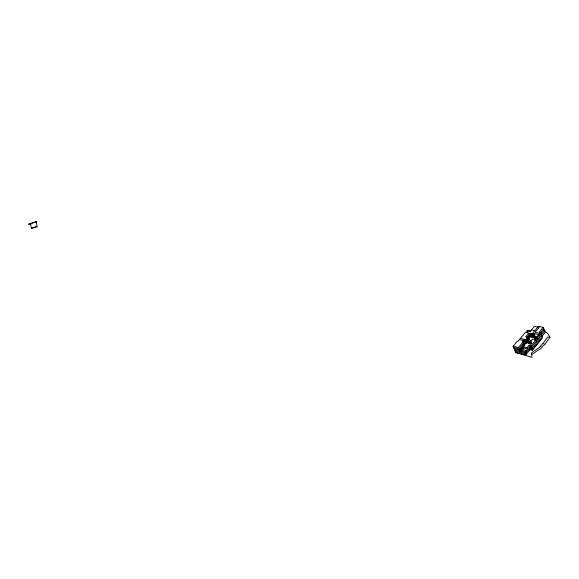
<?xml version="1.0" encoding="UTF-8"?>
<svg xmlns="http://www.w3.org/2000/svg" width="579" height="579" viewBox="0 0 579 579"><rect width="100%" height="100%" fill="white"/><g stroke="black" fill="none" stroke-linecap="round" stroke-linejoin="round"><path stroke-width="0.87" d="M543.037 343.499L547.625 337.021L550.028 337.202L545.085 344.027M530.581 343.383L527.281 342.565L526.325 343.716L525.667 343.557L523.119 346.618L523.655 347.856L527.614 348.833L527.078 347.595L529.148 345.106L530.777 348.811L525.689 354.891L515.795 352.445L513.081 346.271L517.387 341.103L518.046 341.263L525.508 332.303L528.808 333.113L529.351 334.351L526.724 337.514M526.666 332.795L528.395 330.718L530.378 331.21L534.439 326.324L537.804 327.157M528.808 333.113L525.652 336.906L528.953 337.723L529.495 338.961L528.54 340.105L527.216 339.779L526.673 338.549L527.997 338.874L528.54 340.105M523.662 346.864L519.985 351.279L518.364 347.574L523.148 341.834L522.482 341.668L524.4 339.366L526.021 343.072L527.759 341.017L529.742 341.501M533.744 335.791L537.044 336.609L537.587 337.839L534.287 337.029L533.744 335.791L534.938 334.358L530.263 333.258L529.546 334.119L530.125 335.444M527.52 337.144L529.097 335.111L534.374 336.413L529.134 335.205M513.624 347.509L518.907 348.811L523.691 343.065L523.025 342.906L524.943 340.604L526.26 340.93L525.718 339.699L527.635 337.398M527.585 337.984L528.54 336.833L527.223 336.508L528.569 336.891L527.614 338.042M530.002 335.169L530.719 334.307L534.084 335.082M526.021 343.072L525.363 342.913L524.82 341.675L525.783 340.524L526.441 340.691M527.853 338.035L530.082 335.357M527.896 338.129L530.842 334.582L530.263 333.258M528.627 337.702L529.64 336.341M527.216 339.779L519.443 350.042L514.166 348.739M527.997 338.874L528.953 337.723M525.363 342.913L526.318 341.762M529.011 338.527L530.625 336.587M527.954 341.154L526.847 342.254L524.82 341.675M528.641 343.079L527.997 342.797C529.872 339.844 528.207 343.658 526.991 342.305L527.925 341.096M527.143 342.341L528.07 341.132L528.786 341.559M528.287 341.313L527.114 342.283M528.258 341.263L527.324 342.464L525.522 341.928M527.476 342.5L528.453 341.4M528.591 341.422L527.614 342.529M527.809 342.667L528.743 341.458M521.969 351.771L521.426 350.534L523.995 347.443M527.447 342.45L528.576 341.378L529.242 341.704C527.252 344.628 528.62 340.669 529.785 342.051M528.475 342.992L529.452 341.892M530.284 342.298L529.575 341.871L528.446 342.942M528.663 343.123L529.59 341.914M528.808 343.159L529.742 341.95M528.83 343.202L529.951 342.138M528.996 343.289L529.93 342.08M529.141 343.325L530.074 342.117L531.24 342.688L530.306 343.897M530.762 343.144L530.219 341.907L532.615 339.033L535.908 339.851L536.451 341.089M539.259 335.827L538.716 334.597L534.099 333.453L533.621 334.025L534.164 335.263L532.839 334.937L532.304 333.699L538.521 326.23L543.138 327.374L539.071 332.259L540.395 332.585L542.559 337.521L532.752 349.303L530.226 348.674M529.951 343.673L530.907 342.529L529.995 343.774M530.14 343.81L531.261 342.746M530.161 343.861L531.536 342.232L530.219 341.907M530.451 343.919L531.406 342.775M537.044 336.609L543.681 328.611M534.439 340.155L536.06 338.216M515.252 351.207L526.47 353.979L525.385 351.511L529.691 346.343L531.667 346.828L544.767 331.079M532.752 349.303L531.124 345.598L535.908 339.851M537.348 338.129L534.048 337.311L534.591 338.549L537.891 339.359L537.348 338.129L544.224 329.842M529.995 349.716L532.304 350.288L541.778 338.433M543.022 343.456L540.323 346.162L540.656 346.488L531.5 352.843L531.963 357.323L515.665 352.546L515.448 351.866M545.063 343.977L541.806 346.98L542.089 347.552L531.725 354.529M28.95 224.044L36.289 221.771L28.95 224.044L29.073 224.674L30.694 224.145L29.073 224.674M37.049 226.599L31.338 228.343L37.049 226.599L36.245 221.677M530.625 331.195L529.105 331.528L529.22 330.305L526.449 330.935L527.845 331.391M538.217 326.592L539.541 326.918L535.054 332.303L539.671 333.446L540.214 334.684M531.406 329.965L534.772 330.797M534.113 335.147L530.719 334.307L529.973 335.111L535.097 336.428M530.805 334.496L532.499 334.915M530.842 334.582L532.542 335.002M528.974 336.182L534.916 337.651M534.953 337.745L529.676 336.435L529.097 335.111M527.585 339.584L531.869 340.727M520.441 338.389L525.718 339.699M524.791 340.278L525.117 340.365M531.102 341.921L527.802 341.111M519.486 339.54L523.445 340.517L523.988 341.755M530.805 343.238L528.822 342.746M529.148 345.106L531.124 345.598M523.119 346.618L527.078 347.595M521.853 347.646L523.575 348.073M513.081 346.271L518.364 347.574M522.338 349.434L526.297 350.418L526.839 351.648M521.426 350.534L525.385 351.511M521.867 351.54L519.884 351.048L523.575 346.973L519.928 351.142L521.903 351.627M514.709 349.977L525.927 352.749L530.234 347.574L532.21 348.066L545.302 332.31L543.138 327.374M543.905 330.291L547.712 333.591L550.043 337.231M540.648 332.252L541.191 333.482M529.242 341.704L528.28 342.855M531.761 349.057L532.304 350.288M528.757 349.354L529.293 350.584M523.148 341.834L524.769 345.533M525.146 353.653L525.689 354.891M520.362 348.949L520.905 350.179M30.658 224.051L31.382 228.437"/></g></svg>
